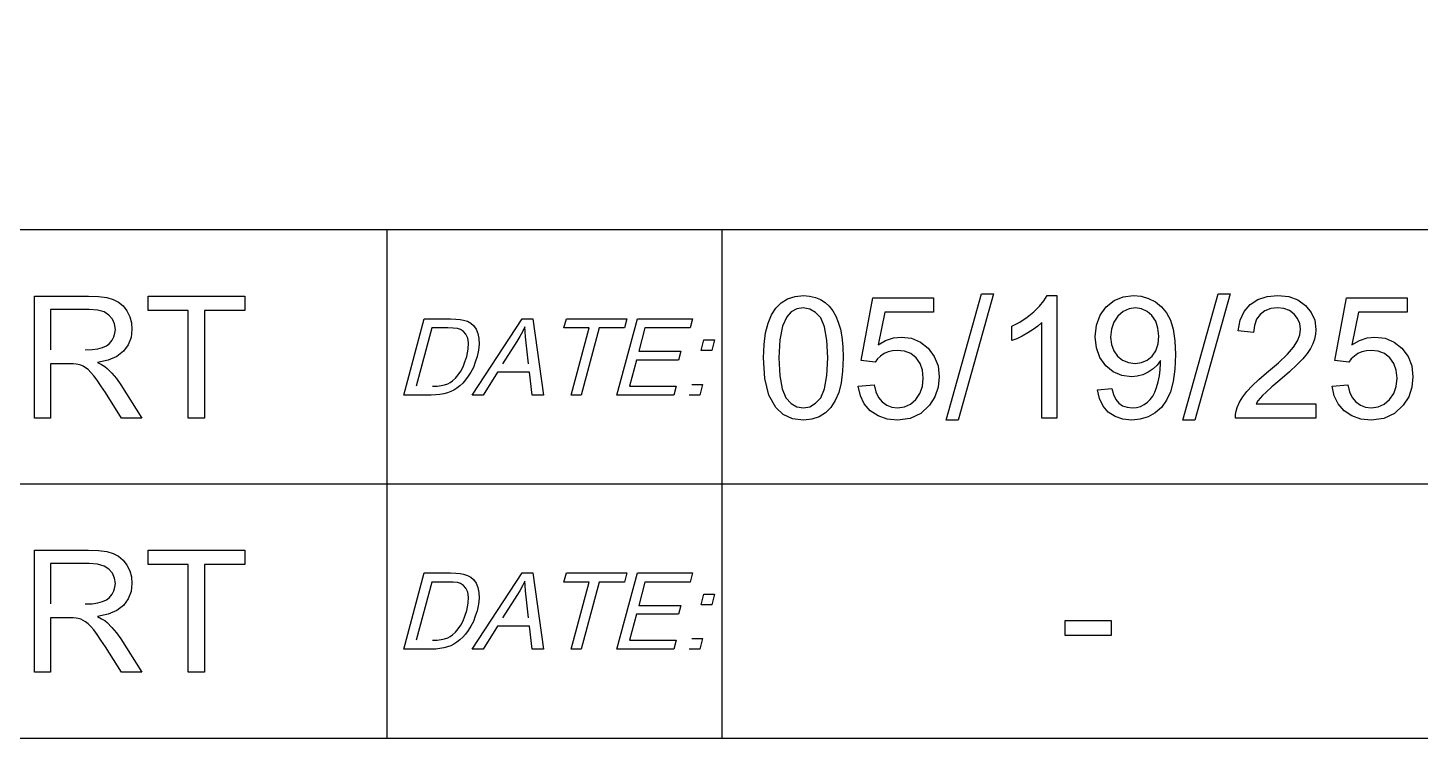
# Model space of a CAD drawing. Extents: x 0 to 17.2, y 0.1 to 11.3.
# Drawn here: x 10.944 to 12.079, y 0.225 to 0.804 of the extents above; entities that cross this region are included whole.
import ezdxf

# ---------------------------------------------------------------- set-up
doc = ezdxf.new("R2010")
doc.units = 0
doc.layers.add('BORDER', color=3, linetype='CONTINUOUS')
doc.layers.add('BORDERTEXT', color=7, linetype='CONTINUOUS')

msp = doc.modelspace()

# ---------------------------------------------------------------- linework, layer by layer
at = {"layer": 'BORDER'}
for points in [[(0.1692, 0.2247), (17.0808, 0.2247), (17.0808, 11.1675), (0.1692, 11.1675), (0.1692, 0.2247)], [(12.1068, 0.6392), (10.2415, 0.6392)], [(11.2363, 0.6392), (11.2363, 0.2247)], [(11.5099, 0.2247), (11.5099, 0.6392)], [(12.1068, 0.4319), (10.2415, 0.4319)]]:
    msp.add_lwpolyline(points, dxfattribs=at)
at = {"layer": 'BORDERTEXT'}
for points in [[(10.9489, 0.4858), (10.9489, 0.5853), (10.993, 0.5853), (11.0012, 0.585), (11.0079, 0.5841), (11.0132, 0.5826), (11.0175, 0.5804), (11.0212, 0.5772), (11.0243, 0.5731), (11.0266, 0.5684), (11.028, 0.5634), (11.0284, 0.5581), (11.0277, 0.5514), (11.0254, 0.5455), (11.0216, 0.5403), (11.0162, 0.536), (11.0091, 0.533), (11.0004, 0.5311), (11.0036, 0.5294), (11.0063, 0.5277), (11.0083, 0.5261), (11.0121, 0.5223), (11.0158, 0.5179), (11.0193, 0.5129), (11.0366, 0.4858), (11.02, 0.4858), (11.0069, 0.5065), (11.0032, 0.512), (11.0001, 0.5166), (10.9974, 0.5202), (10.995, 0.523), (10.9927, 0.5253), (10.9907, 0.5268), (10.9887, 0.528), (10.9867, 0.5289), (10.9847, 0.5295), (10.9829, 0.5298), (10.9804, 0.5299), (10.9773, 0.53), (10.9621, 0.53), (10.9621, 0.4858), (10.9489, 0.4858)], [(11.0744, 0.4858), (11.0744, 0.5735), (11.0416, 0.5735), (11.0416, 0.5853), (11.1204, 0.5853), (11.1204, 0.5735), (11.0875, 0.5735), (11.0875, 0.4858), (11.0744, 0.4858)], [(11.5436, 0.5349), (11.544, 0.5459), (11.5453, 0.5553), (11.5473, 0.5633), (11.5501, 0.5699), (11.5537, 0.5754), (11.5581, 0.5798), (11.5632, 0.5831), (11.5693, 0.585), (11.5761, 0.5857), (11.5812, 0.5853), (11.5859, 0.5842), (11.5901, 0.5825), (11.5939, 0.58), (11.5972, 0.5769), (11.6001, 0.5732), (11.6025, 0.5688), (11.6046, 0.5639), (11.6063, 0.5584), (11.6075, 0.5519), (11.6083, 0.544), (11.6085, 0.5349), (11.6081, 0.5239), (11.6069, 0.5145), (11.6049, 0.5066), (11.6021, 0.5), (11.5985, 0.4944), (11.5942, 0.49), (11.589, 0.4867), (11.5829, 0.4848), (11.5761, 0.4841), (11.5672, 0.4852), (11.5596, 0.4887), (11.5535, 0.4944), (11.548, 0.5044), (11.5447, 0.5179), (11.5436, 0.5349)], [(11.6209, 0.5119), (11.6338, 0.5129), (11.6351, 0.5072), (11.6373, 0.5025), (11.6404, 0.4989), (11.6441, 0.4962), (11.6482, 0.4947), (11.6529, 0.4941), (11.6585, 0.4949), (11.6635, 0.4971), (11.6678, 0.5008), (11.6712, 0.5057), (11.6733, 0.5116), (11.6739, 0.5184), (11.6733, 0.5249), (11.6713, 0.5304), (11.6681, 0.5349), (11.6637, 0.5383), (11.6586, 0.5403), (11.6527, 0.541), (11.6489, 0.5407), (11.6453, 0.5398), (11.642, 0.5383), (11.6391, 0.5363), (11.6366, 0.534), (11.6346, 0.5313), (11.6231, 0.5328), (11.6327, 0.5839), (11.6822, 0.5839), (11.6822, 0.5722), (11.6425, 0.5722), (11.6372, 0.5455), (11.6432, 0.549), (11.6495, 0.5511), (11.656, 0.5518), (11.6642, 0.5508), (11.6715, 0.5477), (11.6779, 0.5427), (11.6829, 0.5361), (11.6859, 0.5284), (11.6869, 0.5195), (11.686, 0.5109), (11.6834, 0.5031), (11.679, 0.4962), (11.6719, 0.4895), (11.6632, 0.4854), (11.6529, 0.4841), (11.6444, 0.4849), (11.637, 0.4875), (11.6307, 0.4917), (11.6258, 0.4973), (11.6226, 0.504), (11.6209, 0.5119)], [(11.6925, 0.4841), (11.7213, 0.587), (11.7311, 0.587), (11.7023, 0.4841), (11.6925, 0.4841)], [(11.7828, 0.4858), (11.7706, 0.4858), (11.7706, 0.5636), (11.7674, 0.5608), (11.7635, 0.558), (11.7591, 0.5552), (11.7545, 0.5526), (11.7502, 0.5505), (11.7462, 0.5489), (11.7462, 0.5607), (11.7527, 0.5641), (11.7587, 0.568), (11.7641, 0.5724), (11.7687, 0.5769), (11.7723, 0.5813), (11.775, 0.5857), (11.7828, 0.5857), (11.7828, 0.4858)], [(11.816, 0.5088), (11.8277, 0.5099), (11.829, 0.5049), (11.8309, 0.5009), (11.8334, 0.4979), (11.8365, 0.4958), (11.8401, 0.4946), (11.8442, 0.4941), (11.8478, 0.4944), (11.8511, 0.4953), (11.8541, 0.4967), (11.8567, 0.4986), (11.859, 0.5009), (11.861, 0.5036), (11.8627, 0.5068), (11.8642, 0.5107), (11.8656, 0.5152), (11.8666, 0.5202), (11.8672, 0.5251), (11.8674, 0.5302), (11.8674, 0.5308), (11.8674, 0.5316), (11.8673, 0.5326), (11.8646, 0.529), (11.8613, 0.5258), (11.8573, 0.5232), (11.853, 0.5211), (11.8484, 0.5199), (11.8436, 0.5195), (11.8358, 0.5205), (11.8288, 0.5235), (11.8227, 0.5285), (11.8179, 0.5351), (11.8151, 0.543), (11.8141, 0.5521), (11.8151, 0.5615), (11.8181, 0.5696), (11.8231, 0.5765), (11.8295, 0.5816), (11.837, 0.5847), (11.8454, 0.5857), (11.8517, 0.5851), (11.8576, 0.5834), (11.8632, 0.5805), (11.8681, 0.5765), (11.8722, 0.5715), (11.8754, 0.5656), (11.8777, 0.5582), (11.8791, 0.5488), (11.8795, 0.5376), (11.8791, 0.5257), (11.8777, 0.5156), (11.8754, 0.5072), (11.8722, 0.5003), (11.8681, 0.4945), (11.8631, 0.49), (11.8573, 0.4867), (11.8509, 0.4848), (11.8439, 0.4841), (11.8366, 0.4848), (11.8303, 0.487), (11.8248, 0.4906), (11.8206, 0.4955), (11.8176, 0.5016), (11.816, 0.5088)], [(11.8857, 0.4841), (11.9145, 0.587), (11.9243, 0.587), (11.8955, 0.4841), (11.8857, 0.4841)], [(11.9942, 0.4975), (11.9942, 0.4858), (11.9285, 0.4858), (11.9286, 0.4887), (11.929, 0.4915), (11.9299, 0.4943), (11.9319, 0.4987), (11.9346, 0.5031), (11.9379, 0.5075), (11.9422, 0.5121), (11.9475, 0.5171), (11.9539, 0.5226), (11.9636, 0.5308), (11.9709, 0.5378), (11.9758, 0.5436), (11.979, 0.5487), (11.9809, 0.5536), (11.9815, 0.5583), (11.981, 0.5629), (11.9792, 0.567), (11.9763, 0.5706), (11.9725, 0.5734), (11.968, 0.575), (11.9628, 0.5756), (11.9573, 0.575), (11.9526, 0.5732), (11.9487, 0.5703), (11.9457, 0.5663), (11.944, 0.5614), (11.9433, 0.5556), (11.9308, 0.5569), (11.9324, 0.5655), (11.9357, 0.5727), (11.9405, 0.5783), (11.9467, 0.5824), (11.9543, 0.5849), (11.9631, 0.5857), (11.972, 0.5848), (11.9795, 0.5822), (11.9857, 0.5777), (11.9904, 0.572), (11.9932, 0.5655), (11.9941, 0.5581), (11.9938, 0.5541), (11.993, 0.5502), (11.9916, 0.5463), (11.9897, 0.5424), (11.987, 0.5384), (11.9835, 0.5342), (11.9789, 0.5294), (11.9726, 0.5236), (11.9647, 0.5167), (11.9583, 0.5112), (11.9535, 0.507), (11.9506, 0.5042), (11.9486, 0.502), (11.9469, 0.4997), (11.9454, 0.4975), (11.9942, 0.4975)], [(12.0073, 0.5119), (12.0201, 0.5129), (12.0215, 0.5072), (12.0237, 0.5025), (12.0268, 0.4989), (12.0305, 0.4962), (12.0346, 0.4947), (12.0393, 0.4941), (12.0449, 0.4949), (12.0498, 0.4971), (12.0542, 0.5008), (12.0576, 0.5057), (12.0596, 0.5116), (12.0603, 0.5184), (12.0597, 0.5249), (12.0577, 0.5304), (12.0544, 0.5349), (12.0501, 0.5383), (12.045, 0.5403), (12.0391, 0.541), (12.0353, 0.5407), (12.0317, 0.5398), (12.0284, 0.5383), (12.0255, 0.5363), (12.023, 0.534), (12.021, 0.5313), (12.0095, 0.5328), (12.0191, 0.5839), (12.0686, 0.5839), (12.0686, 0.5722), (12.0289, 0.5722), (12.0235, 0.5455), (12.0296, 0.549), (12.0359, 0.5511), (12.0423, 0.5518), (12.0506, 0.5508), (12.0579, 0.5477), (12.0643, 0.5427), (12.0693, 0.5361), (12.0723, 0.5284), (12.0733, 0.5195), (12.0724, 0.5109), (12.0698, 0.5031), (12.0654, 0.4962), (12.0583, 0.4895), (12.0495, 0.4854), (12.0393, 0.4841), (12.0308, 0.4849), (12.0234, 0.4875), (12.0171, 0.4917), (12.0122, 0.4973), (12.009, 0.504), (12.0073, 0.5119)], [(10.9904, 0.5414), (10.9959, 0.5416), (11.0006, 0.5422), (11.0045, 0.5432), (11.0076, 0.5447), (11.0102, 0.5467), (11.0122, 0.5492), (11.0137, 0.552), (11.0146, 0.555), (11.0149, 0.5581), (11.0143, 0.5626), (11.0126, 0.5664), (11.0097, 0.5697), (11.0057, 0.5723), (11.0003, 0.5738), (10.9936, 0.5743), (10.9621, 0.5743), (10.9621, 0.5414)], [(11.5562, 0.5349), (11.5568, 0.5203), (11.5587, 0.5095), (11.5619, 0.5023), (11.5661, 0.4977), (11.5708, 0.495), (11.5761, 0.4941), (11.5814, 0.495), (11.5861, 0.4978), (11.5902, 0.5023), (11.5934, 0.5095), (11.5953, 0.5204), (11.596, 0.5349), (11.5953, 0.5494), (11.5934, 0.5603), (11.5902, 0.5675), (11.5861, 0.572), (11.5813, 0.5747), (11.5759, 0.5756), (11.5707, 0.5748), (11.5662, 0.5724), (11.5625, 0.5684), (11.559, 0.5607), (11.5569, 0.5495), (11.5562, 0.5349)], [(11.866, 0.5527), (11.8653, 0.5592), (11.8635, 0.5648), (11.8604, 0.5694), (11.8564, 0.5728), (11.8519, 0.5749), (11.8469, 0.5756), (11.8417, 0.5748), (11.837, 0.5726), (11.8327, 0.5689), (11.8294, 0.5641), (11.8274, 0.5583), (11.8267, 0.5517), (11.8273, 0.5457), (11.8292, 0.5406), (11.8324, 0.5362), (11.8365, 0.5329), (11.8413, 0.531), (11.8466, 0.5303), (11.8519, 0.531), (11.8565, 0.5329), (11.8605, 0.5362), (11.8635, 0.5407), (11.8654, 0.5462), (11.866, 0.5527)], [(10.9489, 0.2785), (10.9489, 0.378), (10.993, 0.378), (11.0012, 0.3777), (11.0079, 0.3768), (11.0132, 0.3753), (11.0175, 0.3731), (11.0212, 0.3699), (11.0243, 0.3659), (11.0266, 0.3612), (11.028, 0.3562), (11.0284, 0.3509), (11.0277, 0.3442), (11.0254, 0.3382), (11.0216, 0.333), (11.0162, 0.3288), (11.0091, 0.3257), (11.0004, 0.3238), (11.0036, 0.3221), (11.0063, 0.3205), (11.0083, 0.3189), (11.0121, 0.315), (11.0158, 0.3106), (11.0193, 0.3056), (11.0366, 0.2785), (11.02, 0.2785), (11.0069, 0.2992), (11.0032, 0.3047), (11.0001, 0.3093), (10.9974, 0.3129), (10.995, 0.3158), (10.9927, 0.318), (10.9907, 0.3196), (10.9887, 0.3207), (10.9867, 0.3216), (10.9847, 0.3222), (10.9829, 0.3225), (10.9804, 0.3227), (10.9773, 0.3227), (10.9621, 0.3227), (10.9621, 0.2785), (10.9489, 0.2785)], [(11.0744, 0.2785), (11.0744, 0.3663), (11.0416, 0.3663), (11.0416, 0.378), (11.1204, 0.378), (11.1204, 0.3663), (11.0875, 0.3663), (11.0875, 0.2785), (11.0744, 0.2785)], [(10.9904, 0.3341), (10.9959, 0.3343), (11.0006, 0.335), (11.0045, 0.336), (11.0076, 0.3375), (11.0102, 0.3395), (11.0122, 0.342), (11.0137, 0.3448), (11.0146, 0.3477), (11.0149, 0.3509), (11.0143, 0.3553), (11.0126, 0.3592), (11.0097, 0.3625), (11.0057, 0.365), (11.0003, 0.3665), (10.9936, 0.367), (10.9621, 0.367), (10.9621, 0.3341)], [(11.7896, 0.3084), (11.7896, 0.3207), (11.8272, 0.3207), (11.8272, 0.3084), (11.7896, 0.3084)]]:
    msp.add_lwpolyline(points, dxfattribs=at)
at = {"layer": 'BORDERTEXT', "color": 7}
for points in [[(11.2501, 0.5044), (11.2668, 0.5666), (11.2882, 0.5666), (11.2882, 0.5666), (11.2926, 0.5665), (11.2962, 0.5662), (11.299, 0.5657), (11.299, 0.5657), (11.3021, 0.5647), (11.3048, 0.5632), (11.307, 0.5613), (11.307, 0.5613), (11.3091, 0.5583), (11.3107, 0.5547), (11.3115, 0.5507), (11.3115, 0.5507), (11.3116, 0.5461), (11.3111, 0.5412), (11.3099, 0.5359), (11.3099, 0.5359), (11.3085, 0.5313), (11.3069, 0.5271), (11.3049, 0.5233), (11.3049, 0.5233), (11.3028, 0.5199), (11.3006, 0.5169), (11.2983, 0.5143), (11.2983, 0.5143), (11.2959, 0.512), (11.2935, 0.5102), (11.2911, 0.5086), (11.2911, 0.5086), (11.2886, 0.5074), (11.2858, 0.5063), (11.2828, 0.5055), (11.2828, 0.5055), (11.2796, 0.5049), (11.2762, 0.5046), (11.2726, 0.5044), (11.2501, 0.5044)], [(11.2736, 0.5118), (11.2736, 0.5118), (11.2774, 0.5119), (11.2807, 0.5123), (11.2835, 0.5129), (11.2835, 0.5129), (11.286, 0.5138), (11.2881, 0.5149), (11.29, 0.5162), (11.29, 0.5162), (11.2924, 0.5183), (11.2946, 0.521), (11.2967, 0.524), (11.2967, 0.524), (11.2985, 0.5275), (11.3001, 0.5315), (11.3015, 0.536), (11.3015, 0.536), (11.3028, 0.542), (11.303, 0.547), (11.3023, 0.551), (11.3023, 0.551), (11.3009, 0.5541), (11.2989, 0.5564), (11.2964, 0.558), (11.2964, 0.558), (11.2939, 0.5587), (11.2905, 0.5591), (11.2861, 0.5593), (11.273, 0.5593), (11.2603, 0.5118)], [(11.306, 0.5044), (11.3466, 0.5666), (11.3554, 0.5666), (11.3642, 0.5044), (11.3548, 0.5044), (11.3526, 0.5233), (11.3266, 0.5233), (11.3148, 0.5044), (11.306, 0.5044)], [(11.3519, 0.53), (11.35, 0.5472), (11.35, 0.5472), (11.3495, 0.5521), (11.3492, 0.5564), (11.349, 0.5601), (11.349, 0.5601), (11.3471, 0.5561), (11.3449, 0.5522), (11.3425, 0.5482), (11.3308, 0.53)], [(11.3866, 0.5044), (11.4013, 0.5593), (11.3808, 0.5593), (11.3828, 0.5666), (11.4321, 0.5666), (11.4301, 0.5593), (11.4095, 0.5593), (11.3948, 0.5044), (11.3866, 0.5044)], [(11.424, 0.5044), (11.4407, 0.5666), (11.4856, 0.5666), (11.4837, 0.5593), (11.4469, 0.5593), (11.4418, 0.5402), (11.4762, 0.5402), (11.4743, 0.5329), (11.4399, 0.5329), (11.4342, 0.5118), (11.4724, 0.5118), (11.4704, 0.5044), (11.424, 0.5044)], [(11.4927, 0.5408), (11.495, 0.5495), (11.5037, 0.5495), (11.5014, 0.5408), (11.4927, 0.5408)], [(11.4852, 0.5131), (11.4939, 0.5131), (11.4916, 0.5044), (11.4829, 0.5044)], [(11.2501, 0.2972), (11.2668, 0.3594), (11.2882, 0.3594), (11.2882, 0.3594), (11.2926, 0.3593), (11.2962, 0.359), (11.299, 0.3585), (11.299, 0.3585), (11.3021, 0.3574), (11.3048, 0.356), (11.307, 0.354), (11.307, 0.354), (11.3091, 0.351), (11.3107, 0.3475), (11.3115, 0.3434), (11.3115, 0.3434), (11.3116, 0.3389), (11.3111, 0.334), (11.3099, 0.3286), (11.3099, 0.3286), (11.3085, 0.3241), (11.3069, 0.3199), (11.3049, 0.3161), (11.3049, 0.3161), (11.3028, 0.3126), (11.3006, 0.3096), (11.2983, 0.307), (11.2983, 0.307), (11.2959, 0.3048), (11.2935, 0.3029), (11.2911, 0.3014), (11.2911, 0.3014), (11.2886, 0.3001), (11.2858, 0.2991), (11.2828, 0.2983), (11.2828, 0.2983), (11.2796, 0.2977), (11.2762, 0.2973), (11.2726, 0.2972), (11.2501, 0.2972)], [(11.306, 0.2972), (11.3466, 0.3594), (11.3554, 0.3594), (11.3642, 0.2972), (11.3548, 0.2972), (11.3526, 0.316), (11.3266, 0.316), (11.3148, 0.2972), (11.306, 0.2972)], [(11.3519, 0.3227), (11.35, 0.3399), (11.35, 0.3399), (11.3495, 0.3449), (11.3492, 0.3492), (11.349, 0.3528), (11.349, 0.3528), (11.3471, 0.3489), (11.3449, 0.3449), (11.3425, 0.341), (11.3308, 0.3227)], [(11.3866, 0.2972), (11.4013, 0.352), (11.3808, 0.352), (11.3828, 0.3594), (11.4321, 0.3594), (11.4301, 0.352), (11.4095, 0.352), (11.3948, 0.2972), (11.3866, 0.2972)], [(11.424, 0.2972), (11.4407, 0.3594), (11.4856, 0.3594), (11.4837, 0.352), (11.4469, 0.352), (11.4418, 0.333), (11.4762, 0.333), (11.4743, 0.3257), (11.4399, 0.3257), (11.4342, 0.3045), (11.4724, 0.3045), (11.4704, 0.2972), (11.424, 0.2972)], [(11.2736, 0.3045), (11.2736, 0.3045), (11.2774, 0.3047), (11.2807, 0.305), (11.2835, 0.3057), (11.2835, 0.3057), (11.286, 0.3065), (11.2881, 0.3076), (11.29, 0.3089), (11.29, 0.3089), (11.2924, 0.3111), (11.2946, 0.3137), (11.2967, 0.3168), (11.2967, 0.3168), (11.2985, 0.3203), (11.3001, 0.3243), (11.3015, 0.3288), (11.3015, 0.3288), (11.3028, 0.3348), (11.303, 0.3398), (11.3023, 0.3437), (11.3023, 0.3437), (11.3009, 0.3469), (11.2989, 0.3492), (11.2964, 0.3508), (11.2964, 0.3508), (11.2939, 0.3515), (11.2905, 0.3519), (11.2861, 0.352), (11.273, 0.352), (11.2603, 0.3045)], [(11.4927, 0.3335), (11.495, 0.3422), (11.5037, 0.3422), (11.5014, 0.3335), (11.4927, 0.3335)], [(11.4852, 0.3059), (11.4939, 0.3059), (11.4916, 0.2972), (11.4829, 0.2972)]]:
    msp.add_lwpolyline(points, dxfattribs=at)

doc.saveas('drawing.dxf')
